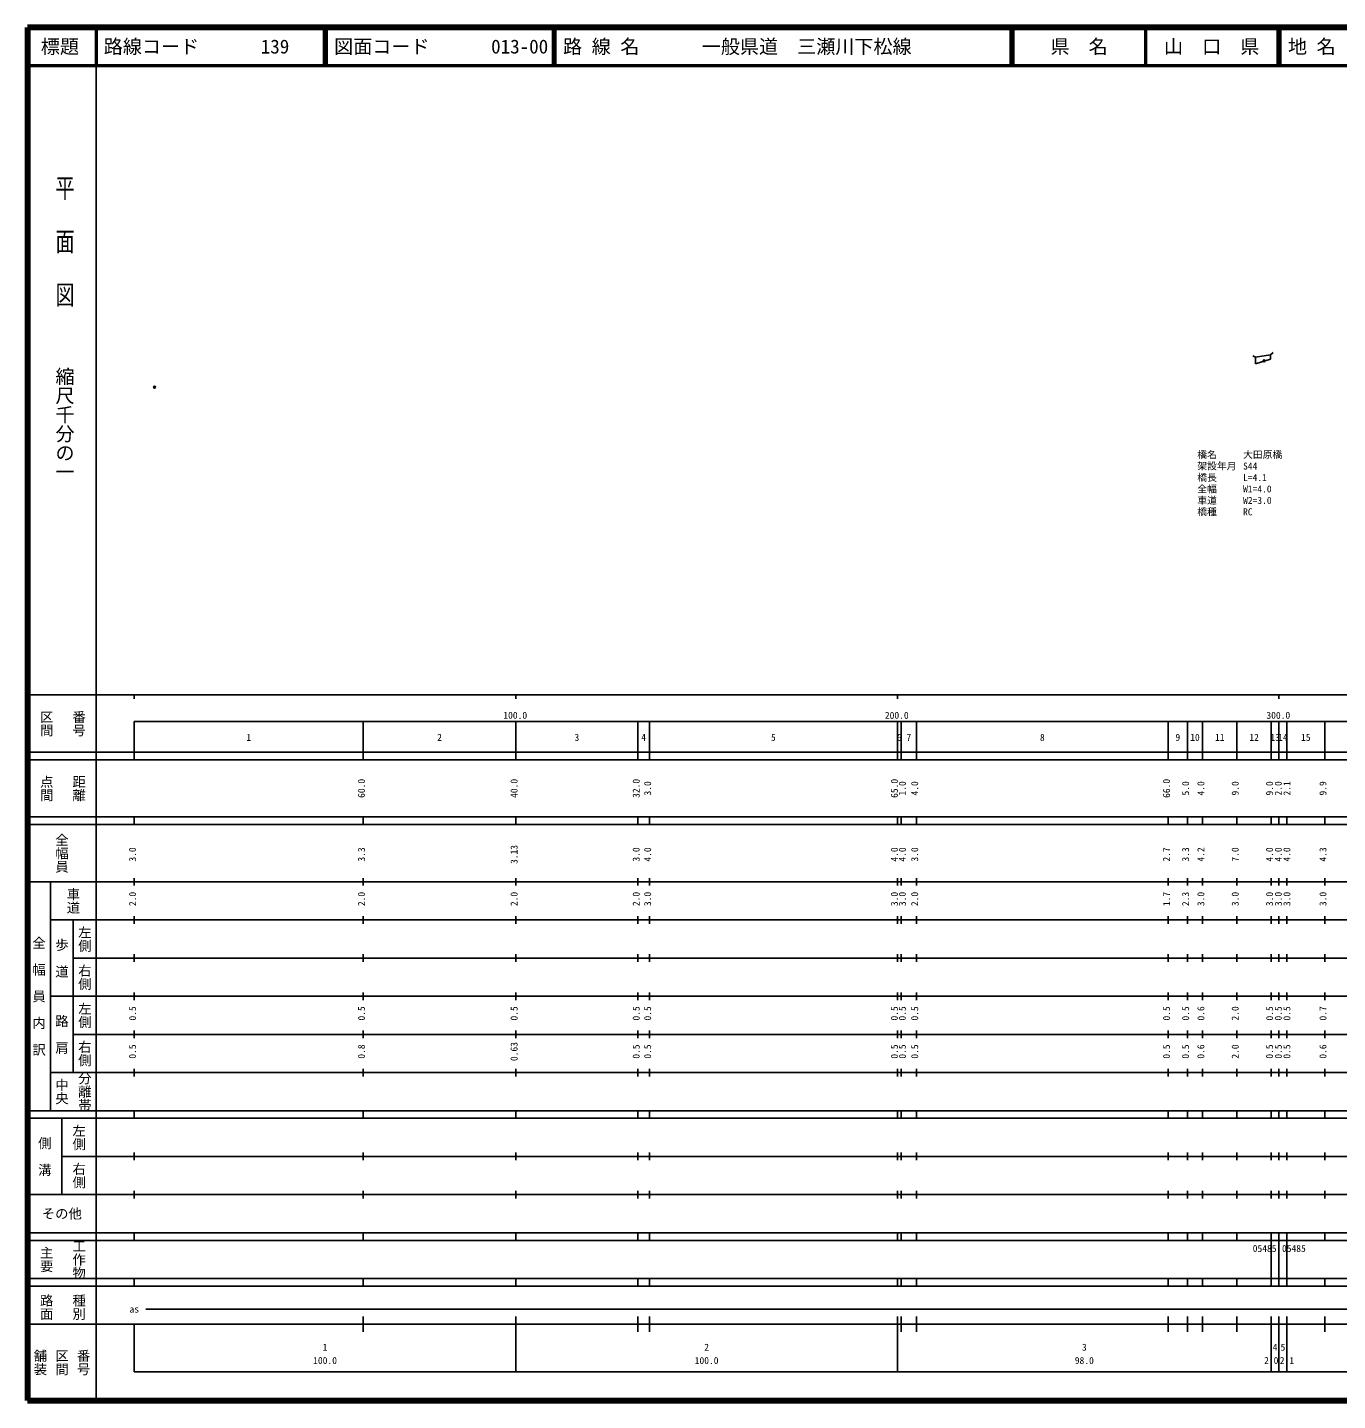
# Model space of a CAD drawing. Units: millimetres on the paper, with parts at other scales. Extents: x 40 to 680, y 20 to 380.
# Drawn here: x 40 to 383.4, y 20 to 380 of the extents above; entities that cross this region are included whole.
import ezdxf
from ezdxf.enums import TextEntityAlignment as Align

# ---------------------------------------------------------------- set-up
doc = ezdxf.new("R2010")
doc.units = ezdxf.units.MM
doc.header["$PDMODE"] = 32
doc.header["$PDSIZE"] = 0.5
for name, color, linetype in [('M-OTRS', 6, 'Continuous'), ('M-STR-HTXT', 7, 'Continuous'), ('M-TTL-TXT', 7, 'Continuous')]:
    doc.layers.add(name, color=color, linetype=linetype)
for name, color, linetype, lineweight in [('M-STR-STR1', 1, 'Continuous', 25), ('M-TTL', 2, 'Continuous', 140), ('M-TTL-BAND', 7, 'Continuous', 25), ('M-TTL-LINE', 7, 'Continuous', 50)]:
    doc.layers.add(name, color=color, linetype=linetype, lineweight=lineweight)
doc.styles.add('@ＭＳ ゴシック', font='')
doc.styles.add('ＭＳ ゴシック', font='')
doc.styles.get('@ＭＳ ゴシック').set_extended_font_data('@MS Gothic')
doc.styles.get('ＭＳ ゴシック').set_extended_font_data('MS Gothic')

msp = doc.modelspace()

# ---------------------------------------------------------------- linework, layer by layer
at = {"layer": 'M-OTRS'}
for p in [(364.101, 292.577), (73.308, 285.68)]:
    msp.add_point(p, dxfattribs=at)
at = {"layer": 'M-STR-STR1'}
for p, q in [((361.824, 293.572), (365.755, 294.206)), ((361.87, 291.782), (365.782, 293.061))]:
    msp.add_line(p, q, dxfattribs=at)
for points in [[(361.146, 293.914), (361.824, 293.572), (361.87, 291.782)], [(366.528, 294.738), (365.755, 294.206), (365.782, 293.061)]]:
    msp.add_lwpolyline(points, dxfattribs=at)
at = {"layer": 'M-TTL'}
for p, q in [((40, 380), (40, 20)), ((680, 380), (40, 380)), ((40, 20), (680, 20))]:
    msp.add_line(p, q, dxfattribs=at)
at = {"layer": 'M-TTL-BAND'}
for p, q in [((58, 370), (58, 20)), ((40, 205), (579, 205)), ((68, 205), (68, 204)), ((168, 205), (168, 204)), ((268, 205), (268, 204)), ((368, 205), (368, 204)), ((68, 198), (579, 198)), ((68, 198), (68, 188)), ((128, 188), (128, 198)), ((168, 188), (168, 198)), ((200, 188), (200, 198)), ((203, 188), (203, 198)), ((268, 188), (268, 198)), ((269, 188), (269, 198)), ((273, 188), (273, 198)), ((339, 188), (339, 198)), ((344, 188), (344, 198)), ((348, 188), (348, 198)), ((357, 188), (357, 198)), ((366, 188), (366, 198)), ((368, 188), (368, 198)), ((370.1, 188), (370.1, 198)), ((380, 188), (380, 198)), ((40, 190), (579, 190)), ((40, 188), (579, 188)), ((40, 173), (579, 173)), ((68, 171), (68, 173)), ((128, 171), (128, 173)), ((168, 171), (168, 173)), ((200, 171), (200, 173)), ((203, 171), (203, 173)), ((268, 171), (268, 173)), ((269, 171), (269, 173)), ((273, 171), (273, 173)), ((339, 171), (339, 173)), ((344, 171), (344, 173)), ((348, 171), (348, 173)), ((357, 171), (357, 173)), ((366, 171), (366, 173)), ((368, 171), (368, 173)), ((370.1, 171), (370.1, 173)), ((380, 171), (380, 173)), ((40, 171), (579, 171)), ((40, 156), (579, 156)), ((46, 96), (46, 156)), ((68, 155), (68, 157)), ((128, 155), (128, 157)), ((168, 155), (168, 157)), ((200, 155), (200, 157)), ((203, 155), (203, 157)), ((268, 155), (268, 157)), ((269, 155), (269, 157)), ((273, 155), (273, 157)), ((339, 155), (339, 157)), ((344, 155), (344, 157)), ((348, 155), (348, 157)), ((357, 155), (357, 157)), ((366, 155), (366, 157)), ((368, 155), (368, 157)), ((370.1, 155), (370.1, 157)), ((380, 155), (380, 157)), ((46, 146), (579, 146)), ((52, 146), (52, 106)), ((68, 145), (68, 147)), ((128, 145), (128, 147)), ((168, 145), (168, 147)), ((200, 145), (200, 147)), ((203, 145), (203, 147)), ((268, 145), (268, 147)), ((269, 145), (269, 147)), ((273, 145), (273, 147)), ((339, 145), (339, 147)), ((344, 145), (344, 147)), ((348, 145), (348, 147)), ((357, 145), (357, 147)), ((366, 145), (366, 147)), ((368, 145), (368, 147)), ((370.1, 145), (370.1, 147)), ((380, 145), (380, 147)), ((68, 135), (68, 137)), ((128, 135), (128, 137)), ((168, 135), (168, 137)), ((200, 135), (200, 137)), ((203, 135), (203, 137)), ((268, 135), (268, 137)), ((269, 135), (269, 137)), ((273, 135), (273, 137)), ((339, 135), (339, 137)), ((344, 135), (344, 137)), ((348, 135), (348, 137)), ((357, 135), (357, 137)), ((366, 135), (366, 137)), ((368, 135), (368, 137)), ((370.1, 135), (370.1, 137)), ((380, 135), (380, 137)), ((52, 136), (579, 136)), ((46, 126), (579, 126)), ((68, 125), (68, 127)), ((128, 125), (128, 127)), ((168, 125), (168, 127)), ((200, 125), (200, 127)), ((203, 125), (203, 127)), ((268, 125), (268, 127)), ((269, 125), (269, 127)), ((273, 125), (273, 127)), ((339, 125), (339, 127)), ((344, 125), (344, 127)), ((348, 125), (348, 127)), ((357, 125), (357, 127)), ((366, 125), (366, 127)), ((368, 125), (368, 127)), ((370.1, 125), (370.1, 127)), ((380, 125), (380, 127)), ((52, 116), (579, 116)), ((68, 115), (68, 117)), ((128, 115), (128, 117)), ((168, 115), (168, 117)), ((200, 115), (200, 117)), ((203, 115), (203, 117)), ((268, 115), (268, 117)), ((269, 115), (269, 117)), ((273, 115), (273, 117)), ((339, 115), (339, 117)), ((344, 115), (344, 117)), ((348, 115), (348, 117)), ((357, 115), (357, 117)), ((366, 115), (366, 117)), ((368, 115), (368, 117)), ((370.1, 115), (370.1, 117)), ((380, 115), (380, 117)), ((46, 106), (579, 106)), ((68, 105), (68, 107)), ((128, 105), (128, 107)), ((168, 105), (168, 107)), ((200, 105), (200, 107)), ((203, 105), (203, 107)), ((268, 105), (268, 107)), ((269, 105), (269, 107)), ((273, 105), (273, 107)), ((339, 105), (339, 107)), ((344, 105), (344, 107)), ((348, 105), (348, 107)), ((357, 105), (357, 107)), ((366, 105), (366, 107)), ((368, 105), (368, 107)), ((370.1, 105), (370.1, 107)), ((380, 105), (380, 107)), ((40, 96), (579, 96)), ((40, 94), (579, 94)), ((49, 94), (49, 74)), ((68, 94), (68, 96)), ((128, 94), (128, 96)), ((168, 94), (168, 96)), ((200, 94), (200, 96)), ((203, 94), (203, 96)), ((268, 94), (268, 96)), ((269, 94), (269, 96)), ((273, 94), (273, 96)), ((339, 94), (339, 96)), ((344, 94), (344, 96)), ((348, 94), (348, 96)), ((357, 94), (357, 96)), ((366, 94), (366, 96)), ((368, 94), (368, 96)), ((370.1, 94), (370.1, 96)), ((380, 94), (380, 96)), ((49, 84), (579, 84)), ((68, 83), (68, 85)), ((128, 83), (128, 85)), ((168, 83), (168, 85)), ((200, 83), (200, 85)), ((203, 83), (203, 85)), ((268, 83), (268, 85)), ((269, 83), (269, 85)), ((273, 83), (273, 85)), ((339, 83), (339, 85)), ((344, 83), (344, 85)), ((348, 83), (348, 85)), ((357, 83), (357, 85)), ((366, 83), (366, 85)), ((368, 83), (368, 85)), ((370.1, 83), (370.1, 85)), ((380, 83), (380, 85)), ((40, 74), (579, 74)), ((68, 73), (68, 75)), ((128, 73), (128, 75)), ((168, 73), (168, 75)), ((200, 73), (200, 75)), ((203, 73), (203, 75)), ((268, 73), (268, 75)), ((269, 73), (269, 75)), ((273, 73), (273, 75)), ((339, 73), (339, 75)), ((344, 73), (344, 75)), ((348, 73), (348, 75)), ((357, 73), (357, 75)), ((366, 73), (366, 75)), ((368, 73), (368, 75)), ((370.1, 73), (370.1, 75)), ((380, 73), (380, 75)), ((40, 64), (579, 64)), ((40, 62), (579, 62)), ((68, 62), (68, 64)), ((128, 62), (128, 64)), ((168, 62), (168, 64)), ((200, 62), (200, 64)), ((203, 62), (203, 64)), ((268, 62), (268, 64)), ((269, 62), (269, 64)), ((273, 62), (273, 64)), ((339, 62), (339, 64)), ((344, 62), (344, 64)), ((348, 62), (348, 64)), ((357, 62), (357, 64)), ((366, 62), (366, 64)), ((366, 52), (366, 62)), ((368, 62), (368, 64)), ((368, 52), (368, 62)), ((368, 52), (368, 62)), ((370.1, 62), (370.1, 64)), ((370.1, 52), (370.1, 62)), ((380, 62), (380, 64)), ((40, 52), (579, 52)), ((68, 50), (68, 52)), ((128, 50), (128, 52)), ((168, 50), (168, 52)), ((200, 50), (200, 52)), ((203, 50), (203, 52)), ((268, 50), (268, 52)), ((269, 50), (269, 52)), ((273, 50), (273, 52)), ((339, 50), (339, 52)), ((344, 50), (344, 52)), ((348, 50), (348, 52)), ((357, 50), (357, 52)), ((366, 50), (366, 52)), ((368, 50), (368, 52)), ((370.1, 50), (370.1, 52)), ((380, 50), (380, 52)), ((40, 50), (579, 50)), ((71, 44), (565, 44)), ((40, 40), (579, 40)), ((68, 40), (68, 27.5)), ((128, 38), (128, 42)), ((168, 27.5), (168, 42)), ((200, 38), (200, 42)), ((203, 38), (203, 42)), ((268, 27.5), (268, 42)), ((269, 38), (269, 42)), ((273, 38), (273, 42)), ((339, 38), (339, 42)), ((344, 38), (344, 42)), ((348, 38), (348, 42)), ((357, 38), (357, 42)), ((366, 27.5), (366, 42)), ((368, 27.5), (368, 42)), ((370.1, 27.5), (370.1, 42)), ((380, 38), (380, 42)), ((68, 27.5), (579, 27.5))]:
    msp.add_line(p, q, dxfattribs=at)
at = {"layer": 'M-TTL-LINE'}
for p, q in [((58, 380), (58, 370)), ((117.75, 380), (117.75, 370)), ((118.25, 380), (118.25, 370)), ((177.75, 380), (177.75, 370)), ((178.25, 380), (178.25, 370)), ((297.75, 380), (297.75, 370)), ((298.25, 380), (298.25, 370)), ((333, 380), (333, 370)), ((367.75, 380), (367.75, 370)), ((368.25, 380), (368.25, 370)), ((40, 370), (680, 370))]:
    msp.add_line(p, q, dxfattribs=at)

# ---------------------------------------------------------------- texts
at = {"layer": 'M-STR-HTXT', "style": 'ＭＳ ゴシック'}
for s, p in [('橋名', (346.608, 266.539)), ('大田原橋', (358.608, 266.539)), ('橋長', (346.608, 260.539)), ('架設年月', (346.608, 263.539)), ('S44', (358.608, 263.539)), ('L=4.1', (358.608, 260.539)), ('全幅', (346.608, 257.539)), ('W1=4.0', (358.608, 257.539)), ('車道', (346.608, 254.539)), ('W2=3.0', (358.608, 254.539)), ('橋種', (346.608, 251.539)), ('RC', (358.608, 251.539))]:
    msp.add_text(s, height=1.833, dxfattribs=at).set_placement(p, align=Align.BOTTOM_LEFT)
at = {"layer": 'M-TTL-BAND', "style": '@ＭＳ ゴシック', "width": 1.4}
msp.add_text('平  面  図', height=3.666, rotation=270, dxfattribs=at).set_placement((49.777, 306.475), align=Align.MIDDLE_RIGHT)
at = {"layer": 'M-TTL-BAND', "style": '@ＭＳ ゴシック'}
msp.add_text('縮尺千分の一', height=3.666, rotation=270, dxfattribs=at).set_placement((49.777, 261.03), align=Align.MIDDLE_RIGHT)
for s, p in [('区間', (45, 197.5)), ('番号', (53.5, 197.5)), ('点間', (45, 180.5)), ('距離', (53.5, 180.5)), ('全幅員', (49, 163.5)), ('車道', (52, 151)), ('左側', (55, 141)), ('全\u3000幅\u3000員\u3000内\u3000訳', (43, 126)), ('歩\u3000道', (49, 136)), ('右側', (55, 131)), ('左側', (55, 121)), ('路\u3000肩', (49, 116)), ('右側', (55, 111)), ('分離帯', (55, 101)), ('中央', (49, 101)), ('左側', (53.5, 89)), ('側\u3000溝', (44.5, 84)), ('右側', (53.5, 79)), ('工作物', (53.5, 57)), ('主要', (45, 57)), ('路面', (45, 44.5)), ('種別', (53.5, 44.5)), ('舗装', (43.333, 30)), ('区間', (49, 30)), ('番号', (54.667, 30))]:
    msp.add_text(s, height=2.566, rotation=270, dxfattribs=at).set_placement(p, align=Align.MIDDLE_CENTER)
at = {"layer": 'M-TTL-BAND', "style": 'ＭＳ ゴシック'}
for s, p in [('100.0', (167.844, 198.195)), ('200.0', (267.844, 198.195)), ('300.0', (367.844, 198.195)), ('1', (98, 192.405)), ('2', (148, 192.405)), ('3', (184, 192.405)), ('4', (201.5, 192.405)), ('5', (235.5, 192.405)), ('6', (268.5, 192.405)), ('7', (271, 192.405)), ('8', (306, 192.405)), ('9', (341.5, 192.405)), ('10', (346, 192.405)), ('11', (352.5, 192.405)), ('12', (361.5, 192.405)), ('13', (367, 192.405)), ('14', (369.05, 192.405)), ('15', (375.05, 192.405)), ('as', (68, 42.5)), ('1', (118, 32.523)), ('2', (218, 32.523)), ('3', (317, 32.523)), ('4', (367, 32.523)), ('5', (369.05, 32.523)), ('100.0', (118, 29.033)), ('100.0', (218, 29.033)), ('98.0', (317, 29.033)), ('2.0', (366.004, 29.033)), ('2.1', (370.095, 29.033))]:
    msp.add_text(s, height=1.833, dxfattribs=at).set_placement(p, align=Align.BOTTOM_CENTER)
for s, p in [('60.0', (129, 180.5)), ('40.0', (169, 180.5)), ('32.0', (201, 180.5)), ('3.0', (204, 180.5)), ('65.0', (268.676, 180.5)), ('1.0', (270.757, 180.5)), ('4.0', (274, 180.5)), ('66.0', (340, 180.5)), ('5.0', (345, 180.5)), ('4.0', (349, 180.5)), ('9.0', (358, 180.5)), ('9.0', (367, 180.5)), ('2.0', (369.299, 180.5)), ('2.1', (371.554, 180.5)), ('9.9', (381, 180.5)), ('3.0', (69, 163.174)), ('3.3', (129, 163.174)), ('3.13', (169, 163.174)), ('3.0', (201, 163.174)), ('4.0', (204, 163.174)), ('4.0', (268.676, 163.174)), ('4.0', (270.757, 163.174)), ('3.0', (274, 163.174)), ('2.7', (340, 163.174)), ('3.3', (345, 163.174)), ('4.2', (349, 163.174)), ('7.0', (358, 163.174)), ('4.0', (367, 163.174)), ('4.0', (369.299, 163.174)), ('4.0', (371.554, 163.174)), ('4.3', (381, 163.174)), ('2.0', (69, 151.5)), ('2.0', (129, 151.5)), ('2.0', (169, 151.5)), ('2.0', (201, 151.5)), ('3.0', (204, 151.5)), ('3.0', (268.676, 151.5)), ('3.0', (270.757, 151.5)), ('2.0', (274, 151.5)), ('1.7', (340, 151.5)), ('2.3', (345, 151.5)), ('3.0', (349, 151.5)), ('3.0', (358, 151.5)), ('3.0', (367, 151.5)), ('3.0', (369.299, 151.5)), ('3.0', (371.554, 151.5)), ('3.0', (381, 151.5)), ('0.5', (69, 121.5)), ('0.5', (129, 121.5)), ('0.5', (169, 121.5)), ('0.5', (201, 121.5)), ('0.5', (204, 121.5)), ('0.5', (268.676, 121.5)), ('0.5', (270.757, 121.5)), ('0.5', (274, 121.5)), ('0.5', (340, 121.5)), ('0.5', (345, 121.5)), ('0.6', (349, 121.5)), ('2.0', (358, 121.5)), ('0.5', (367, 121.5)), ('0.5', (369.299, 121.5)), ('0.5', (371.554, 121.5)), ('0.7', (381, 121.5)), ('0.5', (69, 111.5)), ('0.8', (129, 111.5)), ('0.63', (169, 111.5)), ('0.5', (201, 111.5)), ('0.5', (204, 111.5)), ('0.5', (268.676, 111.5)), ('0.5', (270.757, 111.5)), ('0.5', (274, 111.5)), ('0.5', (340, 111.5)), ('0.5', (345, 111.5)), ('0.6', (349, 111.5)), ('2.0', (358, 111.5)), ('0.5', (367, 111.5)), ('0.5', (369.299, 111.5)), ('0.5', (371.554, 111.5)), ('0.6', (381, 111.5))]:
    msp.add_text(s, height=1.833, rotation=90, dxfattribs=at).set_placement(p, align=Align.BOTTOM_CENTER)
msp.add_text('その他', height=2.566, dxfattribs=at).set_placement((49, 69), align=Align.MIDDLE_CENTER)
for p in [(361.137, 58.405), (368.812, 58.405)]:
    msp.add_text('05485', height=1.833, dxfattribs=at).set_placement(p, align=Align.BOTTOM_LEFT)
at = {"layer": 'M-TTL-TXT', "style": 'ＭＳ ゴシック'}
for s, p in [('標題', (48.5, 375)), ('県\u3000名', (315.625, 375)), ('山\u3000口\u3000県', (350.375, 375))]:
    msp.add_text(s, height=3.666, dxfattribs=at).set_placement(p, align=Align.MIDDLE_CENTER)
for s, p in [('路線コード', (60, 375)), ('139', (101.142, 375)), ('図面コード', (120.38, 375)), ('013-00', (161.521, 375)), ('路 線 名', (180.38, 375)), ('一般県道\u3000三瀬川下松線', (216.734, 375)), ('地 名', (370.38, 375))]:
    msp.add_text(s, height=3.666, dxfattribs=at).set_placement(p, align=Align.MIDDLE_LEFT)

doc.saveas('drawing.dxf')
